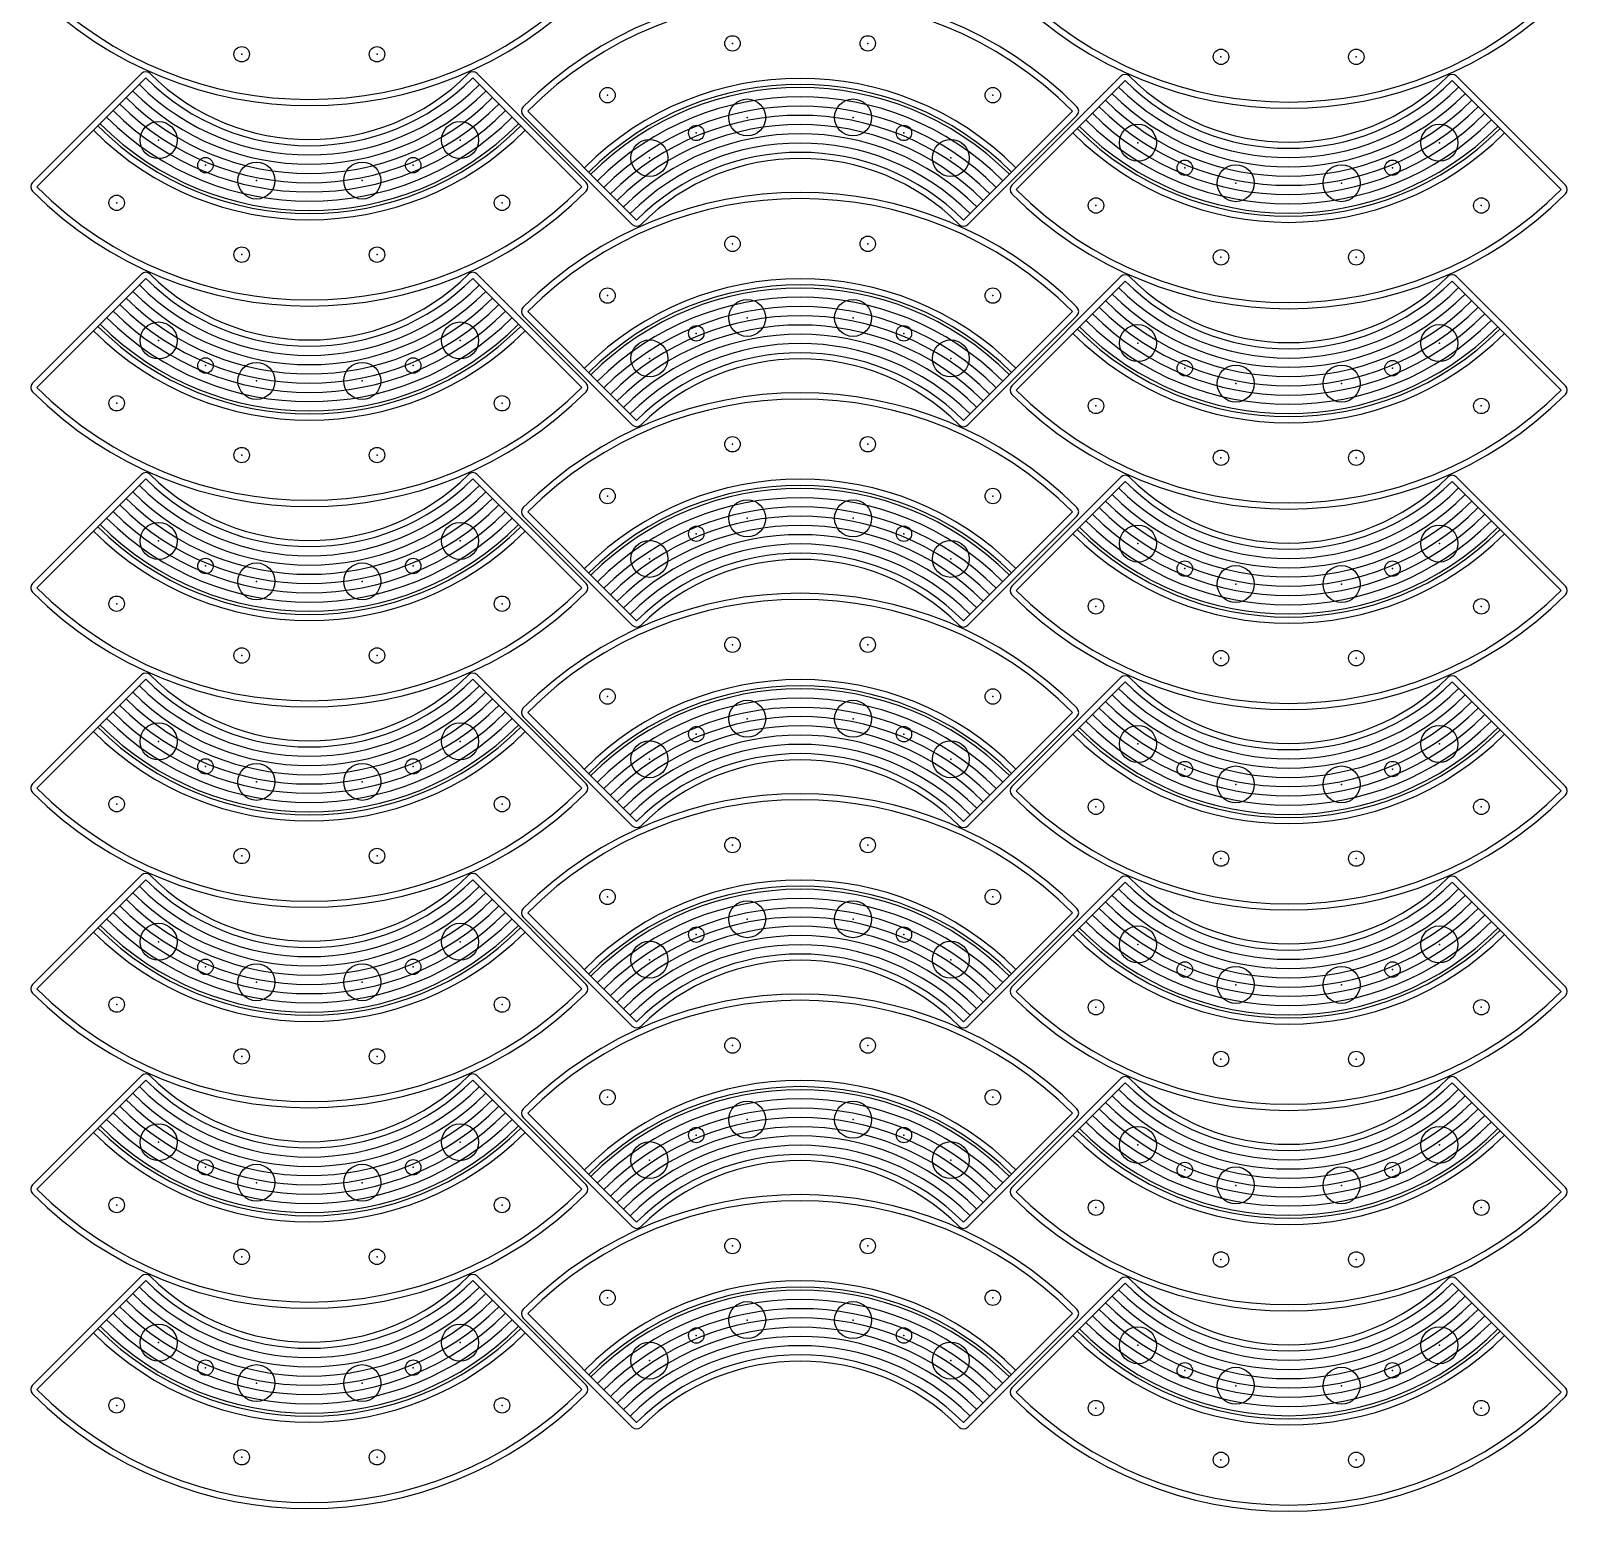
# Model space of a CAD drawing. Header units: millimetres. Extents: x 0 to 499, y -1 to 999.
# Drawn here: x -0.2 to 498.3, y -1.3 to 478.8 of the extents above; entities that cross this region are included whole.
import ezdxf

# ---------------------------------------------------------------- set-up
doc = ezdxf.new("R2010")
doc.units = ezdxf.units.MM
doc.layers.add('default', color=7, linetype='CONTINUOUS')

msp = doc.modelspace()

# ---------------------------------------------------------------- linework, layer by layer
at = {"layer": 'default', "color": 9, "linetype": 'CONTINUOUS'}
for p, q in [((35.715176, 464.951501), (0.359837, 429.596162)), ((144.60962, 464.951501), (179.964959, 429.596162)), ((353.419341, 464.095156), (318.064002, 428.739817)), ((462.313785, 464.095156), (497.669124, 428.739817)), ((194.933384, 416.030802), (159.578045, 451.386141)), ((303.827828, 416.030802), (339.183167, 451.386141)), ((35.715176, 399.951501), (0.359837, 364.596162)), ((144.60962, 399.951501), (179.964959, 364.596162)), ((353.419341, 399.095156), (318.064002, 363.739817)), ((462.313785, 399.095156), (497.669124, 363.739817)), ((194.933384, 351.030802), (159.578045, 386.386141)), ((303.827828, 351.030802), (339.183167, 386.386141)), ((35.715176, 334.951501), (0.359837, 299.596162)), ((144.60962, 334.951501), (179.964959, 299.596162)), ((353.419341, 334.095156), (318.064002, 298.739817)), ((462.313785, 334.095156), (497.669124, 298.739817)), ((194.933384, 286.030802), (159.578045, 321.386141)), ((303.827828, 286.030802), (339.183167, 321.386141)), ((35.715176, 269.951501), (0.359837, 234.596162)), ((144.60962, 269.951501), (179.964959, 234.596162)), ((353.419341, 269.095156), (318.064002, 233.739817)), ((462.313785, 269.095156), (497.669124, 233.739817)), ((194.933384, 221.030802), (159.578045, 256.386141)), ((303.827828, 221.030802), (339.183167, 256.386141)), ((35.715176, 204.951501), (0.359837, 169.596162)), ((144.60962, 204.951501), (179.964959, 169.596162)), ((353.419341, 204.095156), (318.064002, 168.739817)), ((462.313785, 204.095156), (497.669124, 168.739817)), ((194.933384, 156.030802), (159.578045, 191.386141)), ((303.827828, 156.030802), (339.183167, 191.386141)), ((35.715176, 139.951501), (0.359837, 104.596162)), ((144.60962, 139.951501), (179.964959, 104.596162)), ((353.419341, 139.095156), (318.064002, 103.739817)), ((462.313785, 139.095156), (497.669124, 103.739817)), ((194.933384, 91.030802), (159.578045, 126.386141)), ((303.827828, 91.030802), (339.183167, 126.386141)), ((35.715176, 74.951501), (0.359837, 39.596162)), ((144.60962, 74.951501), (179.964959, 39.596162)), ((353.419341, 74.095156), (318.064002, 38.739817)), ((462.313785, 74.095156), (497.669124, 38.739817)), ((194.933384, 26.030802), (159.578045, 61.386141)), ((303.827828, 26.030802), (339.183167, 61.386141))]:
    msp.add_line(p, q, dxfattribs=at)
at = {"layer": 'default', "color": 0, "linetype": 'CONTINUOUS'}
for p, q in [((37.129389, 463.537287), (1.77405, 428.181948)), ((143.195407, 463.537287), (178.550746, 428.181948)), ((354.833554, 462.680942), (319.478215, 427.325603)), ((460.899572, 462.680942), (496.254911, 427.325603)), ((196.347597, 417.445016), (160.992258, 452.800355)), ((302.413615, 417.445016), (337.768954, 452.800355)), ((37.129389, 398.537287), (1.77405, 363.181948)), ((143.195407, 398.537287), (178.550746, 363.181948)), ((354.833554, 397.680942), (319.478215, 362.325603)), ((460.899572, 397.680942), (496.254911, 362.325603)), ((196.347597, 352.445016), (160.992258, 387.800355)), ((302.413615, 352.445016), (337.768954, 387.800355)), ((37.129389, 333.537287), (1.77405, 298.181948)), ((143.195407, 333.537287), (178.550746, 298.181948)), ((354.833554, 332.680942), (319.478215, 297.325603)), ((460.899572, 332.680942), (496.254911, 297.325603)), ((196.347597, 287.445016), (160.992258, 322.800355)), ((302.413615, 287.445016), (337.768954, 322.800355)), ((37.129389, 268.537287), (1.77405, 233.181948)), ((143.195407, 268.537287), (178.550746, 233.181948)), ((354.833554, 267.680942), (319.478215, 232.325603)), ((460.899572, 267.680942), (496.254911, 232.325603)), ((196.347597, 222.445016), (160.992258, 257.800355)), ((302.413615, 222.445016), (337.768954, 257.800355)), ((37.129389, 203.537287), (1.77405, 168.181948)), ((143.195407, 203.537287), (178.550746, 168.181948)), ((354.833554, 202.680942), (319.478215, 167.325603)), ((460.899572, 202.680942), (496.254911, 167.325603)), ((196.347597, 157.445016), (160.992258, 192.800355)), ((302.413615, 157.445016), (337.768954, 192.800355)), ((37.129389, 138.537287), (1.77405, 103.181948)), ((143.195407, 138.537287), (178.550746, 103.181948)), ((354.833554, 137.680942), (319.478215, 102.325603)), ((460.899572, 137.680942), (496.254911, 102.325603)), ((196.347597, 92.445016), (160.992258, 127.800355)), ((302.413615, 92.445016), (337.768954, 127.800355)), ((37.129389, 73.537287), (1.77405, 38.181948)), ((143.195407, 73.537287), (178.550746, 38.181948)), ((354.833554, 72.680942), (319.478215, 37.325603)), ((460.899572, 72.680942), (496.254911, 37.325603)), ((196.347597, 27.445016), (160.992258, 62.800355)), ((302.413615, 27.445016), (337.768954, 62.800355))]:
    msp.add_line(p, q, dxfattribs=at)
at = {"layer": 'default', "color": 8, "linetype": 'CONTINUOUS'}
for centre, radius in [((68.214737, 471.231952), 2.5), ((112.110059, 471.231952), 2.5), ((227.432945, 474.750351), 2.5), ((271.328267, 474.750351), 2.5), ((385.918902, 470.375607), 2.5), ((429.814224, 470.375607), 2.5), ((186.878955, 457.952338), 2.5), ((311.882257, 457.952338), 2.5), ((232.212658, 450.721112), 6), ((266.548554, 450.721112), 6), ((41.272217, 443.40097), 6), ((139.052579, 443.40097), 6), ((215.704464, 445.713406), 2.5), ((283.056748, 445.713406), 2.5), ((358.976382, 442.544625), 6), ((456.756744, 442.544625), 6), ((200.490425, 437.581333), 6), ((298.270787, 437.581333), 6), ((56.486256, 435.268897), 2.5), ((72.99445, 430.261191), 6), ((107.330346, 430.261191), 6), ((123.83854, 435.268897), 2.5), ((374.190421, 434.412552), 2.5), ((390.698615, 429.404846), 6), ((425.034511, 429.404846), 6), ((441.542705, 434.412552), 2.5), ((27.660747, 423.029965), 2.5), ((152.664049, 423.029965), 2.5), ((345.364912, 422.17362), 2.5), ((470.368214, 422.17362), 2.5), ((227.432945, 409.750351), 2.5), ((271.328267, 409.750351), 2.5), ((68.214737, 406.231952), 2.5), ((112.110059, 406.231952), 2.5), ((385.918902, 405.375607), 2.5), ((429.814224, 405.375607), 2.5), ((186.878955, 392.952338), 2.5), ((311.882257, 392.952338), 2.5), ((232.212658, 385.721112), 6), ((266.548554, 385.721112), 6), ((41.272217, 378.40097), 6), ((139.052579, 378.40097), 6), ((215.704464, 380.713406), 2.5), ((283.056748, 380.713406), 2.5), ((358.976382, 377.544625), 6), ((456.756744, 377.544625), 6), ((200.490425, 372.581333), 6), ((298.270787, 372.581333), 6), ((56.486256, 370.268897), 2.5), ((72.99445, 365.261191), 6), ((107.330346, 365.261191), 6), ((123.83854, 370.268897), 2.5), ((374.190421, 369.412552), 2.5), ((390.698615, 364.404846), 6), ((425.034511, 364.404846), 6), ((441.542705, 369.412552), 2.5), ((27.660747, 358.029965), 2.5), ((152.664049, 358.029965), 2.5), ((345.364912, 357.17362), 2.5), ((470.368214, 357.17362), 2.5), ((227.432945, 344.750351), 2.5), ((271.328267, 344.750351), 2.5), ((68.214737, 341.231952), 2.5), ((112.110059, 341.231952), 2.5), ((385.918902, 340.375607), 2.5), ((429.814224, 340.375607), 2.5), ((186.878955, 327.952338), 2.5), ((311.882257, 327.952338), 2.5), ((232.212658, 320.721112), 6), ((266.548554, 320.721112), 6), ((41.272217, 313.40097), 6), ((139.052579, 313.40097), 6), ((215.704464, 315.713406), 2.5), ((283.056748, 315.713406), 2.5), ((358.976382, 312.544625), 6), ((456.756744, 312.544625), 6), ((200.490425, 307.581333), 6), ((298.270787, 307.581333), 6), ((56.486256, 305.268897), 2.5), ((72.99445, 300.261191), 6), ((107.330346, 300.261191), 6), ((123.83854, 305.268897), 2.5), ((374.190421, 304.412552), 2.5), ((390.698615, 299.404846), 6), ((425.034511, 299.404846), 6), ((441.542705, 304.412552), 2.5), ((27.660747, 293.029965), 2.5), ((152.664049, 293.029965), 2.5), ((345.364912, 292.17362), 2.5), ((470.368214, 292.17362), 2.5), ((227.432945, 279.750351), 2.5), ((271.328267, 279.750351), 2.5), ((68.214737, 276.231952), 2.5), ((112.110059, 276.231952), 2.5), ((385.918902, 275.375607), 2.5), ((429.814224, 275.375607), 2.5), ((186.878955, 262.952338), 2.5), ((311.882257, 262.952338), 2.5), ((232.212658, 255.721112), 6), ((266.548554, 255.721112), 6), ((41.272217, 248.40097), 6), ((139.052579, 248.40097), 6), ((215.704464, 250.713406), 2.5), ((283.056748, 250.713406), 2.5), ((358.976382, 247.544625), 6), ((456.756744, 247.544625), 6), ((200.490425, 242.581333), 6), ((298.270787, 242.581333), 6), ((56.486256, 240.268897), 2.5), ((72.99445, 235.261191), 6), ((107.330346, 235.261191), 6), ((123.83854, 240.268897), 2.5), ((374.190421, 239.412552), 2.5), ((390.698615, 234.404846), 6), ((425.034511, 234.404846), 6), ((441.542705, 239.412552), 2.5), ((27.660747, 228.029965), 2.5), ((152.664049, 228.029965), 2.5), ((345.364912, 227.17362), 2.5), ((470.368214, 227.17362), 2.5), ((227.432945, 214.750351), 2.5), ((271.328267, 214.750351), 2.5), ((68.214737, 211.231952), 2.5), ((112.110059, 211.231952), 2.5), ((385.918902, 210.375607), 2.5), ((429.814224, 210.375607), 2.5), ((186.878955, 197.952338), 2.5), ((311.882257, 197.952338), 2.5), ((232.212658, 190.721112), 6), ((266.548554, 190.721112), 6), ((41.272217, 183.40097), 6), ((139.052579, 183.40097), 6), ((215.704464, 185.713406), 2.5), ((283.056748, 185.713406), 2.5), ((358.976382, 182.544625), 6), ((456.756744, 182.544625), 6), ((200.490425, 177.581333), 6), ((298.270787, 177.581333), 6), ((56.486256, 175.268897), 2.5), ((72.99445, 170.261191), 6), ((107.330346, 170.261191), 6), ((123.83854, 175.268897), 2.5), ((374.190421, 174.412552), 2.5), ((390.698615, 169.404846), 6), ((425.034511, 169.404846), 6), ((441.542705, 174.412552), 2.5), ((27.660747, 163.029965), 2.5), ((152.664049, 163.029965), 2.5), ((345.364912, 162.17362), 2.5), ((470.368214, 162.17362), 2.5), ((227.432945, 149.750351), 2.5), ((271.328267, 149.750351), 2.5), ((68.214737, 146.231952), 2.5), ((112.110059, 146.231952), 2.5), ((385.918902, 145.375607), 2.5), ((429.814224, 145.375607), 2.5), ((186.878955, 132.952338), 2.5), ((311.882257, 132.952338), 2.5), ((232.212658, 125.721112), 6), ((266.548554, 125.721112), 6), ((41.272217, 118.40097), 6), ((139.052579, 118.40097), 6), ((215.704464, 120.713406), 2.5), ((283.056748, 120.713406), 2.5), ((358.976382, 117.544625), 6), ((456.756744, 117.544625), 6), ((200.490425, 112.581333), 6), ((298.270787, 112.581333), 6), ((56.486256, 110.268897), 2.5), ((72.99445, 105.261191), 6), ((107.330346, 105.261191), 6), ((123.83854, 110.268897), 2.5), ((374.190421, 109.412552), 2.5), ((390.698615, 104.404846), 6), ((425.034511, 104.404846), 6), ((441.542705, 109.412552), 2.5), ((27.660747, 98.029965), 2.5), ((152.664049, 98.029965), 2.5), ((345.364912, 97.17362), 2.5), ((470.368214, 97.17362), 2.5), ((227.432945, 84.750351), 2.5), ((271.328267, 84.750351), 2.5), ((68.214737, 81.231952), 2.5), ((112.110059, 81.231952), 2.5), ((385.918902, 80.375607), 2.5), ((429.814224, 80.375607), 2.5), ((186.878955, 67.952338), 2.5), ((311.882257, 67.952338), 2.5), ((232.212658, 60.721112), 6), ((266.548554, 60.721112), 6), ((41.272217, 53.40097), 6), ((139.052579, 53.40097), 6), ((215.704464, 55.713406), 2.5), ((283.056748, 55.713406), 2.5), ((358.976382, 52.544625), 6), ((456.756744, 52.544625), 6), ((200.490425, 47.581333), 6), ((298.270787, 47.581333), 6), ((56.486256, 45.268897), 2.5), ((72.99445, 40.261191), 6), ((107.330346, 40.261191), 6), ((123.83854, 45.268897), 2.5), ((374.190421, 44.412552), 2.5), ((390.698615, 39.404846), 6), ((425.034511, 39.404846), 6), ((441.542705, 44.412552), 2.5), ((27.660747, 33.029965), 2.5), ((152.664049, 33.029965), 2.5), ((345.364912, 32.17362), 2.5), ((470.368214, 32.17362), 2.5), ((68.214737, 16.231952), 2.5), ((112.110059, 16.231952), 2.5), ((385.918902, 15.375607), 2.5), ((429.814224, 15.375607), 2.5)]:
    msp.add_circle(centre, radius, dxfattribs=at)
at = {"layer": 'default', "color": 9, "linetype": 'CONTINUOUS'}
for centre, radius, start, end in [((90.162398, 581.570296), 127, 225, 315), ((249.380606, 364.412007), 127, 45, 135), ((407.866563, 580.713951), 127, 225, 315), ((37.129389, 463.537287), 2, 45, 135), ((90.162398, 516.570296), 73, 225, 315), ((143.195407, 463.537287), 2, 45, 135), ((354.833554, 462.680942), 2, 45, 135), ((407.866563, 515.713951), 73, 225, 315), ((460.899572, 462.680942), 2, 45, 135), ((160.992258, 452.800355), 2, 135, 225), ((337.768954, 452.800355), 2, 315, 45), ((249.380606, 364.412007), 73, 45, 135), ((1.77405, 428.181948), 2, 135, 225), ((178.550746, 428.181948), 2, 315, 45), ((319.478215, 427.325603), 2, 135, 225), ((496.254911, 427.325603), 2, 315, 45), ((90.162398, 516.570296), 127, 225, 315), ((249.380606, 299.412007), 127, 45, 135), ((407.866563, 515.713951), 127, 225, 315), ((196.347597, 417.445016), 2, 225, 315), ((302.413615, 417.445016), 2, 225, 315), ((37.129389, 398.537287), 2, 45, 135), ((90.162398, 451.570296), 73, 225, 315), ((143.195407, 398.537287), 2, 45, 135), ((354.833554, 397.680942), 2, 45, 135), ((407.866563, 450.713951), 73, 225, 315), ((460.899572, 397.680942), 2, 45, 135), ((160.992258, 387.800355), 2, 135, 225), ((337.768954, 387.800355), 2, 315, 45), ((249.380606, 299.412007), 73, 45, 135), ((1.77405, 363.181948), 2, 135, 225), ((178.550746, 363.181948), 2, 315, 45), ((90.162398, 451.570296), 127, 225, 315), ((249.380606, 234.412007), 127, 45, 135), ((319.478215, 362.325603), 2, 135, 225), ((407.866563, 450.713951), 127, 225, 315), ((496.254911, 362.325603), 2, 315, 45), ((196.347597, 352.445016), 2, 225, 315), ((302.413615, 352.445016), 2, 225, 315), ((37.129389, 333.537287), 2, 45, 135), ((90.162398, 386.570296), 73, 225, 315), ((143.195407, 333.537287), 2, 45, 135), ((354.833554, 332.680942), 2, 45, 135), ((407.866563, 385.713951), 73, 225, 315), ((460.899572, 332.680942), 2, 45, 135), ((160.992258, 322.800355), 2, 135, 225), ((337.768954, 322.800355), 2, 315, 45), ((249.380606, 234.412007), 73, 45, 135), ((1.77405, 298.181948), 2, 135, 225), ((178.550746, 298.181948), 2, 315, 45), ((90.162398, 386.570296), 127, 225, 315), ((249.380606, 169.412007), 127, 45, 135), ((319.478215, 297.325603), 2, 135, 225), ((407.866563, 385.713951), 127, 225, 315), ((496.254911, 297.325603), 2, 315, 45), ((196.347597, 287.445016), 2, 225, 315), ((302.413615, 287.445016), 2, 225, 315), ((37.129389, 268.537287), 2, 45, 135), ((90.162398, 321.570296), 73, 225, 315), ((143.195407, 268.537287), 2, 45, 135), ((354.833554, 267.680942), 2, 45, 135), ((460.899572, 267.680942), 2, 45, 135), ((407.866563, 320.713951), 73, 225, 315), ((160.992258, 257.800355), 2, 135, 225), ((337.768954, 257.800355), 2, 315, 45), ((249.380606, 169.412007), 73, 45, 135), ((1.77405, 233.181948), 2, 135, 225), ((178.550746, 233.181948), 2, 315, 45), ((90.162398, 321.570296), 127, 225, 315), ((249.380606, 104.412007), 127, 45, 135), ((319.478215, 232.325603), 2, 135, 225), ((407.866563, 320.713951), 127, 225, 315), ((496.254911, 232.325603), 2, 315, 45), ((196.347597, 222.445016), 2, 225, 315), ((302.413615, 222.445016), 2, 225, 315), ((37.129389, 203.537287), 2, 45, 135), ((90.162398, 256.570296), 73, 225, 315), ((143.195407, 203.537287), 2, 45, 135), ((354.833554, 202.680942), 2, 45, 135), ((460.899572, 202.680942), 2, 45, 135), ((407.866563, 255.713951), 73, 225, 315), ((160.992258, 192.800355), 2, 135, 225), ((337.768954, 192.800355), 2, 315, 45), ((249.380606, 104.412007), 73, 45, 135), ((1.77405, 168.181948), 2, 135, 225), ((178.550746, 168.181948), 2, 315, 45), ((90.162398, 256.570296), 127, 225, 315), ((249.380606, 39.412007), 127, 45, 135), ((319.478215, 167.325603), 2, 135, 225), ((407.866563, 255.713951), 127, 225, 315), ((496.254911, 167.325603), 2, 315, 45), ((196.347597, 157.445016), 2, 225, 315), ((302.413615, 157.445016), 2, 225, 315), ((37.129389, 138.537287), 2, 45, 135), ((90.162398, 191.570296), 73, 225, 315), ((143.195407, 138.537287), 2, 45, 135), ((354.833554, 137.680942), 2, 45, 135), ((460.899572, 137.680942), 2, 45, 135), ((407.866563, 190.713951), 73, 225, 315), ((160.992258, 127.800355), 2, 135, 225), ((337.768954, 127.800355), 2, 315, 45), ((249.380606, 39.412007), 73, 45, 135), ((1.77405, 103.181948), 2, 135, 225), ((90.162398, 191.570296), 127, 225, 315), ((249.380606, -25.587993), 127, 45, 135), ((178.550746, 103.181948), 2, 315, 45), ((319.478215, 102.325603), 2, 135, 225), ((407.866563, 190.713951), 127, 225, 315), ((496.254911, 102.325603), 2, 315, 45), ((196.347597, 92.445016), 2, 225, 315), ((302.413615, 92.445016), 2, 225, 315), ((37.129389, 73.537287), 2, 45, 135), ((90.162398, 126.570296), 73, 225, 315), ((143.195407, 73.537287), 2, 45, 135), ((354.833554, 72.680942), 2, 45, 135), ((407.866563, 125.713951), 73, 225, 315), ((460.899572, 72.680942), 2, 45, 135), ((160.992258, 62.800355), 2, 135, 225), ((337.768954, 62.800355), 2, 315, 45), ((249.380606, -25.587993), 73, 45, 135), ((1.77405, 38.181948), 2, 135, 225), ((90.162398, 126.570296), 127, 225, 315), ((178.550746, 38.181948), 2, 315, 45), ((319.478215, 37.325603), 2, 135, 225), ((407.866563, 125.713951), 127, 225, 315), ((496.254911, 37.325603), 2, 315, 45), ((196.347597, 27.445016), 2, 225, 315), ((302.413615, 27.445016), 2, 225, 315)]:
    msp.add_arc(centre, radius, start, end, dxfattribs=at)
at = {"layer": 'default', "color": 0, "linetype": 'CONTINUOUS'}
for centre, radius, start, end in [((90.162398, 581.570296), 125, 225, 315), ((249.380606, 364.412007), 125, 45, 135), ((407.866563, 580.713951), 125, 225, 315), ((90.162398, 516.570296), 75, 225, 315), ((407.866563, 515.713951), 75, 225, 315), ((249.380606, 364.412007), 75, 45, 135), ((90.162398, 516.570296), 125, 225, 315), ((249.380606, 299.412007), 125, 45, 135), ((407.866563, 515.713951), 125, 225, 315), ((90.162398, 451.570296), 75, 225, 315), ((407.866563, 450.713951), 75, 225, 315), ((249.380606, 299.412007), 75, 45, 135), ((90.162398, 451.570296), 125, 225, 315), ((249.380606, 234.412007), 125, 45, 135), ((407.866563, 450.713951), 125, 225, 315), ((90.162398, 386.570296), 75, 225, 315), ((407.866563, 385.713951), 75, 225, 315), ((249.380606, 234.412007), 75, 45, 135), ((90.162398, 386.570296), 125, 225, 315), ((249.380606, 169.412007), 125, 45, 135), ((407.866563, 385.713951), 125, 225, 315), ((90.162398, 321.570296), 75, 225, 315), ((407.866563, 320.713951), 75, 225, 315), ((249.380606, 169.412007), 75, 45, 135), ((90.162398, 321.570296), 125, 225, 315), ((249.380606, 104.412007), 125, 45, 135), ((407.866563, 320.713951), 125, 225, 315), ((90.162398, 256.570296), 75, 225, 315), ((407.866563, 255.713951), 75, 225, 315), ((249.380606, 104.412007), 75, 45, 135), ((90.162398, 256.570296), 125, 225, 315), ((407.866563, 255.713951), 125, 225, 315), ((249.380606, 39.412007), 125, 45, 135), ((90.162398, 191.570296), 75, 225, 315), ((407.866563, 190.713951), 75, 225, 315), ((249.380606, 39.412007), 75, 45, 135), ((90.162398, 191.570296), 125, 225, 315), ((407.866563, 190.713951), 125, 225, 315), ((249.380606, -25.587993), 125, 45, 135), ((90.162398, 126.570296), 75, 225, 315), ((407.866563, 125.713951), 75, 225, 315), ((249.380606, -25.587993), 75, 45, 135), ((90.162398, 126.570296), 125, 225, 315), ((407.866563, 125.713951), 125, 225, 315)]:
    msp.add_arc(centre, radius, start, end, dxfattribs=at)
at = {"layer": 'default', "color": 2, "linetype": 'CONTINUOUS'}
for centre, radius, start, end in [((90.162398, 516.570296), 81, 225, 315), ((90.162398, 516.570296), 78, 225, 315), ((249.380606, 364.412007), 97, 45, 135), ((249.380606, 364.412007), 96, 45, 135), ((407.866563, 515.713951), 78, 225, 315), ((90.162398, 516.570296), 87, 225, 315), ((90.162398, 516.570296), 84, 225, 315), ((249.380606, 364.412007), 93, 45, 135), ((249.380606, 364.412007), 90, 45, 135), ((407.866563, 515.713951), 87, 225, 315), ((407.866563, 515.713951), 84, 225, 315), ((407.866563, 515.713951), 81, 225, 315), ((90.162398, 516.570296), 96, 225, 315), ((90.162398, 516.570296), 93, 225, 315), ((90.162398, 516.570296), 90, 225, 315), ((249.380606, 364.412007), 87, 45, 135), ((407.866563, 515.713951), 93, 225, 315), ((407.866563, 515.713951), 90, 225, 315), ((90.162398, 516.570296), 97, 225, 315), ((249.380606, 364.412007), 84, 45, 135), ((249.380606, 364.412007), 81, 45, 135), ((407.866563, 515.713951), 97, 225, 315), ((407.866563, 515.713951), 96, 225, 315), ((249.380606, 364.412007), 78, 45, 135), ((90.162398, 451.570296), 81, 225, 315), ((90.162398, 451.570296), 78, 225, 315), ((249.380606, 299.412007), 97, 45, 135), ((249.380606, 299.412007), 96, 45, 135), ((407.866563, 450.713951), 78, 225, 315), ((90.162398, 451.570296), 87, 225, 315), ((90.162398, 451.570296), 84, 225, 315), ((249.380606, 299.412007), 93, 45, 135), ((249.380606, 299.412007), 90, 45, 135), ((407.866563, 450.713951), 87, 225, 315), ((407.866563, 450.713951), 84, 225, 315), ((407.866563, 450.713951), 81, 225, 315), ((90.162398, 451.570296), 93, 225, 315), ((90.162398, 451.570296), 90, 225, 315), ((249.380606, 299.412007), 87, 45, 135), ((407.866563, 450.713951), 93, 225, 315), ((407.866563, 450.713951), 90, 225, 315), ((90.162398, 451.570296), 97, 225, 315), ((90.162398, 451.570296), 96, 225, 315), ((249.380606, 299.412007), 84, 45, 135), ((249.380606, 299.412007), 81, 45, 135), ((407.866563, 450.713951), 97, 225, 315), ((407.866563, 450.713951), 96, 225, 315), ((249.380606, 299.412007), 78, 45, 135), ((90.162398, 386.570296), 81, 225, 315), ((90.162398, 386.570296), 78, 225, 315), ((249.380606, 234.412007), 97, 45, 135), ((249.380606, 234.412007), 96, 45, 135), ((407.866563, 385.713951), 78, 225, 315), ((90.162398, 386.570296), 87, 225, 315), ((90.162398, 386.570296), 84, 225, 315), ((249.380606, 234.412007), 93, 45, 135), ((249.380606, 234.412007), 90, 45, 135), ((407.866563, 385.713951), 87, 225, 315), ((407.866563, 385.713951), 84, 225, 315), ((407.866563, 385.713951), 81, 225, 315), ((90.162398, 386.570296), 93, 225, 315), ((90.162398, 386.570296), 90, 225, 315), ((249.380606, 234.412007), 87, 45, 135), ((407.866563, 385.713951), 93, 225, 315), ((407.866563, 385.713951), 90, 225, 315), ((90.162398, 386.570296), 97, 225, 315), ((90.162398, 386.570296), 96, 225, 315), ((249.380606, 234.412007), 84, 45, 135), ((249.380606, 234.412007), 81, 45, 135), ((407.866563, 385.713951), 97, 225, 315), ((407.866563, 385.713951), 96, 225, 315), ((249.380606, 234.412007), 78, 45, 135), ((90.162398, 321.570296), 81, 225, 315), ((90.162398, 321.570296), 78, 225, 315), ((249.380606, 169.412007), 97, 45, 135), ((249.380606, 169.412007), 96, 45, 135), ((407.866563, 320.713951), 78, 225, 315), ((90.162398, 321.570296), 87, 225, 315), ((90.162398, 321.570296), 84, 225, 315), ((249.380606, 169.412007), 93, 45, 135), ((249.380606, 169.412007), 90, 45, 135), ((407.866563, 320.713951), 84, 225, 315), ((407.866563, 320.713951), 81, 225, 315), ((90.162398, 321.570296), 93, 225, 315), ((90.162398, 321.570296), 90, 225, 315), ((249.380606, 169.412007), 87, 45, 135), ((407.866563, 320.713951), 93, 225, 315), ((407.866563, 320.713951), 90, 225, 315), ((407.866563, 320.713951), 87, 225, 315), ((90.162398, 321.570296), 97, 225, 315), ((90.162398, 321.570296), 96, 225, 315), ((249.380606, 169.412007), 84, 45, 135), ((249.380606, 169.412007), 81, 45, 135), ((407.866563, 320.713951), 97, 225, 315), ((407.866563, 320.713951), 96, 225, 315), ((249.380606, 169.412007), 78, 45, 135), ((90.162398, 256.570296), 78, 225, 315), ((249.380606, 104.412007), 97, 45, 135), ((249.380606, 104.412007), 96, 45, 135), ((407.866563, 255.713951), 78, 225, 315), ((90.162398, 256.570296), 87, 225, 315), ((90.162398, 256.570296), 84, 225, 315), ((90.162398, 256.570296), 81, 225, 315), ((249.380606, 104.412007), 93, 45, 135), ((249.380606, 104.412007), 90, 45, 135), ((407.866563, 255.713951), 84, 225, 315), ((407.866563, 255.713951), 81, 225, 315), ((90.162398, 256.570296), 93, 225, 315), ((90.162398, 256.570296), 90, 225, 315), ((249.380606, 104.412007), 87, 45, 135), ((407.866563, 255.713951), 93, 225, 315), ((407.866563, 255.713951), 90, 225, 315), ((407.866563, 255.713951), 87, 225, 315), ((90.162398, 256.570296), 97, 225, 315), ((90.162398, 256.570296), 96, 225, 315), ((249.380606, 104.412007), 84, 45, 135), ((249.380606, 104.412007), 81, 45, 135), ((407.866563, 255.713951), 97, 225, 315), ((407.866563, 255.713951), 96, 225, 315), ((249.380606, 104.412007), 78, 45, 135), ((90.162398, 191.570296), 78, 225, 315), ((249.380606, 39.412007), 97, 45, 135), ((249.380606, 39.412007), 96, 45, 135), ((407.866563, 190.713951), 78, 225, 315), ((90.162398, 191.570296), 87, 225, 315), ((90.162398, 191.570296), 84, 225, 315), ((90.162398, 191.570296), 81, 225, 315), ((249.380606, 39.412007), 93, 45, 135), ((407.866563, 190.713951), 84, 225, 315), ((407.866563, 190.713951), 81, 225, 315), ((90.162398, 191.570296), 93, 225, 315), ((90.162398, 191.570296), 90, 225, 315), ((249.380606, 39.412007), 90, 45, 135), ((249.380606, 39.412007), 87, 45, 135), ((407.866563, 190.713951), 93, 225, 315), ((407.866563, 190.713951), 90, 225, 315), ((407.866563, 190.713951), 87, 225, 315), ((90.162398, 191.570296), 97, 225, 315), ((90.162398, 191.570296), 96, 225, 315), ((249.380606, 39.412007), 84, 45, 135), ((249.380606, 39.412007), 81, 45, 135), ((407.866563, 190.713951), 97, 225, 315), ((407.866563, 190.713951), 96, 225, 315), ((249.380606, 39.412007), 78, 45, 135), ((90.162398, 126.570296), 78, 225, 315), ((249.380606, -25.587993), 97, 45, 135), ((249.380606, -25.587993), 96, 45, 135), ((407.866563, 125.713951), 78, 225, 315), ((90.162398, 126.570296), 87, 225, 315), ((90.162398, 126.570296), 84, 225, 315), ((90.162398, 126.570296), 81, 225, 315), ((249.380606, -25.587993), 93, 45, 135), ((407.866563, 125.713951), 84, 225, 315), ((407.866563, 125.713951), 81, 225, 315), ((90.162398, 126.570296), 93, 225, 315), ((90.162398, 126.570296), 90, 225, 315), ((249.380606, -25.587993), 90, 45, 135), ((249.380606, -25.587993), 87, 45, 135), ((407.866563, 125.713951), 93, 225, 315), ((407.866563, 125.713951), 90, 225, 315), ((407.866563, 125.713951), 87, 225, 315), ((90.162398, 126.570296), 97, 225, 315), ((90.162398, 126.570296), 96, 225, 315), ((249.380606, -25.587993), 84, 45, 135), ((249.380606, -25.587993), 81, 45, 135), ((407.866563, 125.713951), 97, 225, 315), ((407.866563, 125.713951), 96, 225, 315), ((249.380606, -25.587993), 78, 45, 135)]:
    msp.add_arc(centre, radius, start, end, dxfattribs=at)
at = {"layer": 'default', "color": 10, "linetype": 'CONTINUOUS'}
for centre, start, end in [((249.380606, 364.412007), 45, 135), ((90.162398, 516.570296), 225, 315), ((407.866563, 515.713951), 225, 315), ((249.380606, 299.412007), 45, 135), ((90.162398, 451.570296), 225, 315), ((407.866563, 450.713951), 225, 315), ((249.380606, 234.412007), 45, 135), ((90.162398, 386.570296), 225, 315), ((407.866563, 385.713951), 225, 315), ((249.380606, 169.412007), 45, 135), ((90.162398, 321.570296), 225, 315), ((407.866563, 320.713951), 225, 315), ((249.380606, 104.412007), 45, 135), ((90.162398, 256.570296), 225, 315), ((407.866563, 255.713951), 225, 315), ((249.380606, 39.412007), 45, 135), ((90.162398, 191.570296), 225, 315), ((407.866563, 190.713951), 225, 315), ((249.380606, -25.587993), 45, 135), ((90.162398, 126.570296), 225, 315), ((407.866563, 125.713951), 225, 315)]:
    msp.add_arc(centre, 99, start, end, dxfattribs=at)
at = {"layer": 'default', "color": 9, "linetype": 'CONTINUOUS'}
for p in [(227.432945, 474.750351), (271.328267, 474.750351), (68.214737, 471.231952), (112.110059, 471.231952), (385.918902, 470.375607), (429.814224, 470.375607), (186.878955, 457.952338), (311.882257, 457.952338), (232.212658, 450.721112), (266.548554, 450.721112), (215.704464, 445.713406), (283.056748, 445.713406), (41.272217, 443.40097), (139.052579, 443.40097), (358.976382, 442.544625), (456.756744, 442.544625), (56.486256, 435.268897), (123.83854, 435.268897), (200.490425, 437.581333), (298.270787, 437.581333), (374.190421, 434.412552), (441.542705, 434.412552), (72.99445, 430.261191), (107.330346, 430.261191), (390.698615, 429.404846), (425.034511, 429.404846), (27.660747, 423.029965), (152.664049, 423.029965), (345.364912, 422.17362), (470.368214, 422.17362), (227.432945, 409.750351), (271.328267, 409.750351), (68.214737, 406.231952), (112.110059, 406.231952), (385.918902, 405.375607), (429.814224, 405.375607), (186.878955, 392.952338), (311.882257, 392.952338), (232.212658, 385.721112), (266.548554, 385.721112), (215.704464, 380.713406), (283.056748, 380.713406), (41.272217, 378.40097), (139.052579, 378.40097), (358.976382, 377.544625), (456.756744, 377.544625), (56.486256, 370.268897), (123.83854, 370.268897), (200.490425, 372.581333), (298.270787, 372.581333), (374.190421, 369.412552), (441.542705, 369.412552), (72.99445, 365.261191), (107.330346, 365.261191), (390.698615, 364.404846), (425.034511, 364.404846), (27.660747, 358.029965), (152.664049, 358.029965), (345.364912, 357.17362), (470.368214, 357.17362), (227.432945, 344.750351), (271.328267, 344.750351), (68.214737, 341.231952), (112.110059, 341.231952), (385.918902, 340.375607), (429.814224, 340.375607), (186.878955, 327.952338), (311.882257, 327.952338), (232.212658, 320.721112), (266.548554, 320.721112), (215.704464, 315.713406), (283.056748, 315.713406), (41.272217, 313.40097), (139.052579, 313.40097), (358.976382, 312.544625), (456.756744, 312.544625), (56.486256, 305.268897), (123.83854, 305.268897), (200.490425, 307.581333), (298.270787, 307.581333), (374.190421, 304.412552), (441.542705, 304.412552), (72.99445, 300.261191), (107.330346, 300.261191), (390.698615, 299.404846), (425.034511, 299.404846), (27.660747, 293.029965), (152.664049, 293.029965), (345.364912, 292.17362), (470.368214, 292.17362), (227.432945, 279.750351), (271.328267, 279.750351), (68.214737, 276.231952), (112.110059, 276.231952), (385.918902, 275.375607), (429.814224, 275.375607), (186.878955, 262.952338), (311.882257, 262.952338), (232.212658, 255.721112), (266.548554, 255.721112), (215.704464, 250.713406), (283.056748, 250.713406), (41.272217, 248.40097), (139.052579, 248.40097), (358.976382, 247.544625), (456.756744, 247.544625), (56.486256, 240.268897), (123.83854, 240.268897), (200.490425, 242.581333), (298.270787, 242.581333), (374.190421, 239.412552), (441.542705, 239.412552), (72.99445, 235.261191), (107.330346, 235.261191), (390.698615, 234.404846), (425.034511, 234.404846), (27.660747, 228.029965), (152.664049, 228.029965), (345.364912, 227.17362), (470.368214, 227.17362), (227.432945, 214.750351), (271.328267, 214.750351), (68.214737, 211.231952), (112.110059, 211.231952), (385.918902, 210.375607), (429.814224, 210.375607), (186.878955, 197.952338), (311.882257, 197.952338), (232.212658, 190.721112), (266.548554, 190.721112), (215.704464, 185.713406), (283.056748, 185.713406), (41.272217, 183.40097), (139.052579, 183.40097), (358.976382, 182.544625), (456.756744, 182.544625), (56.486256, 175.268897), (123.83854, 175.268897), (200.490425, 177.581333), (298.270787, 177.581333), (72.99445, 170.261191), (107.330346, 170.261191), (374.190421, 174.412552), (441.542705, 174.412552), (390.698615, 169.404846), (425.034511, 169.404846), (27.660747, 163.029965), (152.664049, 163.029965), (345.364912, 162.17362), (470.368214, 162.17362), (227.432945, 149.750351), (271.328267, 149.750351), (68.214737, 146.231952), (112.110059, 146.231952), (385.918902, 145.375607), (429.814224, 145.375607), (186.878955, 132.952338), (311.882257, 132.952338), (232.212658, 125.721112), (266.548554, 125.721112), (215.704464, 120.713406), (283.056748, 120.713406), (41.272217, 118.40097), (139.052579, 118.40097), (358.976382, 117.544625), (456.756744, 117.544625), (56.486256, 110.268897), (123.83854, 110.268897), (200.490425, 112.581333), (298.270787, 112.581333), (72.99445, 105.261191), (107.330346, 105.261191), (374.190421, 109.412552), (441.542705, 109.412552), (390.698615, 104.404846), (425.034511, 104.404846), (27.660747, 98.029965), (152.664049, 98.029965), (345.364912, 97.17362), (470.368214, 97.17362), (227.432945, 84.750351), (271.328267, 84.750351), (68.214737, 81.231952), (112.110059, 81.231952), (385.918902, 80.375607), (429.814224, 80.375607), (186.878955, 67.952338), (311.882257, 67.952338), (232.212658, 60.721112), (266.548554, 60.721112), (215.704464, 55.713406), (283.056748, 55.713406), (41.272217, 53.40097), (139.052579, 53.40097), (358.976382, 52.544625), (456.756744, 52.544625), (56.486256, 45.268897), (123.83854, 45.268897), (200.490425, 47.581333), (298.270787, 47.581333), (72.99445, 40.261191), (107.330346, 40.261191), (374.190421, 44.412552), (441.542705, 44.412552), (390.698615, 39.404846), (425.034511, 39.404846), (27.660747, 33.029965), (152.664049, 33.029965), (345.364912, 32.17362), (470.368214, 32.17362), (68.214737, 16.231952), (112.110059, 16.231952), (385.918902, 15.375607), (429.814224, 15.375607)]:
    msp.add_point(p, dxfattribs=at)

doc.saveas('drawing.dxf')
